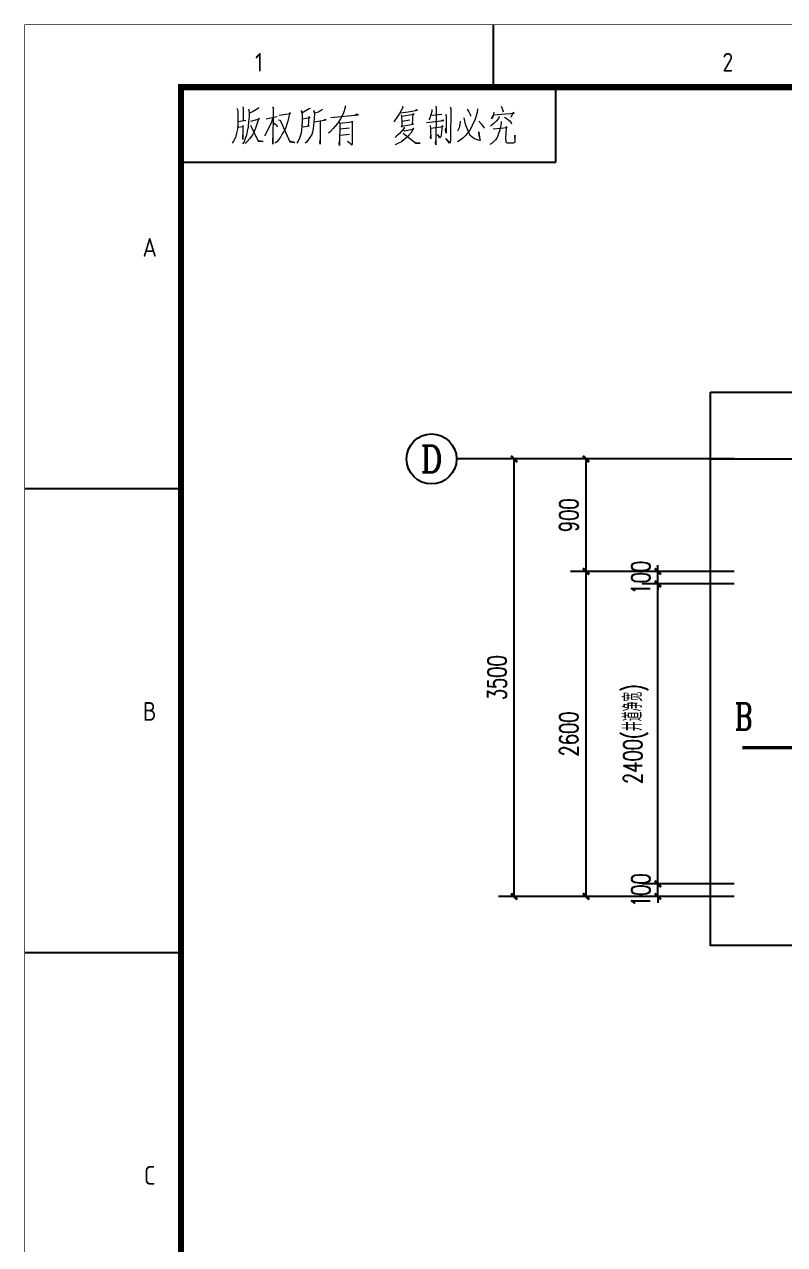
# Model space of a CAD drawing. Extents: x -59142 to 322364, y -122476 to 91021.
# Drawn here: x 140394 to 146476, y -47656 to -37894 of the extents above; entities that cross this region are included whole.
import ezdxf
from ezdxf.enums import TextEntityAlignment as Align

# ---------------------------------------------------------------- set-up
doc = ezdxf.new("R2010")
doc.units = 0
doc.header["$LTSCALE"] = 1000
doc.header["$MEASUREMENT"] = 0
doc.linetypes.add('DOTE', pattern=[2.42, 2, -0.2, 0.02, -0.2])
for name, color, linetype in [('AXIS', 3, 'Continuous'), ('AXIS_TEXT', 7, 'Continuous'), ('DIM_SYMB', 3, 'Continuous'), ('DOTE', 1, 'DOTE'), ('PUB_DIM', 3, 'Continuous'), ('PUB_TEXT', 7, 'Continuous'), ('TEXT', 62, 'Continuous')]:
    doc.layers.add(name, color=color, linetype=linetype)
doc.styles.add('_TCH_AXIS', font='COMPLEX', dxfattribs={"bigfont": 'GBCBIG'})
doc.styles.add('_TCH_DIM_T3', font='SIMPLEX', dxfattribs={"width": 0.705882, "bigfont": 'GBCBIG'})
doc.styles.add('_TCH_LABEL', font='COMPLEX', dxfattribs={"bigfont": 'GBCBIG'})
doc.styles.add('COMPLEX', font='COMPLEX')
doc.styles.get("Standard").update_dxf_attribs({"font": 'gbenor.shx', "bigfont": 'gbcbig.shx'})
doc.styles.add('TK', font='GEDITXT.SHX', dxfattribs={"width": 0.85, "height": 3.5, "bigfont": 'DXT.SHX'})
doc.dimstyles.new('_TCH_ARCH&&50', dxfattribs={"dimtxt": 148.75, "dimasz": 50, "dimexe": 125, "dimexo": 150, "dimgap": 63.125, "dimtad": 1, "dimdec": 0, "dimzin": 0, "dimdsep": 46, "dimtxsty": '_TCH_DIM_T3', "dimblk": 'ARCHTICK', "dimcen": 0.09, "dimazin": 2, "dimtfac": 1, "dimtdec": 0, "dimtix": 1, "dimtmove": 2, "dimatfit": 3, "dimfxl": 1, "dimtolj": 1, "dimtzin": 0, "dimarcsym": 0})

# ---------------------------------------------------------------- blocks, each defined once
blk = doc.blocks.new('GEDI_WK_A11')
at = {"color": 3}
for p, q in [((75, 584), (75, 594)), ((85, 572), (85, 584)), ((25, 572), (85, 572)), ((25, 519.75), (0, 519.75)), ((25, 445.5), (0, 445.5))]:
    blk.add_line(p, q, dxfattribs=at)
for points, const_width in [([(0, 0), (1050, 0), (1050, 594), (0, 594)], 0.1), ([(25, 10), (1040, 10), (1040, 584), (25, 584)], 1)]:
    blk.add_lwpolyline(points, close=True, dxfattribs=dict(at, const_width=const_width))
for s, p in [('1', (37.5, 588)), ('2', (112.5, 588))]:
    blk.add_text(s, height=3, dxfattribs=at).set_placement(p, align=Align.MIDDLE)
for s, p in [('A', (20, 556.88)), ('B', (20, 482.62)), ('C', (20, 408.38))]:
    blk.add_text(s, height=3, dxfattribs=at).set_placement(p, align=Align.CENTER)
blk = doc.blocks.new('GEDI_Copyright_2012')
at = {"color": 7, "lineweight": 0}
for points in [[(8.99, -3.43), (9.11, -3.83), (9.11, -5.03), (9.11, -5.93), (9.03, -6.73), (8.9, -7.33), (8.73, -8.03), (8.48, -8.53), (8.22, -8.93)], [(10.81, -3.53), (10.9, -4.03), (10.9, -4.68), (10.81, -5.53), (10.73, -6.33), (10.6, -7.03), (10.47, -7.68), (10.3, -8.23), (10.09, -8.72), (9.84, -9.08)], [(9.88, -3.13), (9.96, -3.43), (9.96, -5.33)], [(12.43, -3.23), (12.34, -3.38), (11.53, -3.88), (10.98, -4.13)], [(14.64, -3.13), (14.81, -3.38), (14.76, -3.33), (14.72, -9.13), (14.68, -8.72), (14.72, -8.13)], [(20.67, -3.38), (20.5, -3.48), (19.35, -4.13), (19.27, -3.73), (19.4, -4.13), (19.4, -5.43), (19.35, -6.23), (19.31, -6.78), (19.22, -7.33), (19.1, -7.83), (18.93, -8.33), (18.72, -8.68), (18.54, -8.98)], [(22.67, -3.58), (21.99, -3.98), (21.35, -4.13), (21.26, -3.73), (21.35, -4.33), (21.31, -4.93), (21.26, -5.58), (21.22, -6.13), (21.13, -6.63), (21.05, -7.18), (20.92, -7.58), (20.71, -7.88), (20.5, -8.23), (20.28, -8.53), (20.07, -8.78), (19.86, -8.98)], [(26.28, -2.98), (26.28, -3.23), (26.02, -4.08), (25.76, -4.68), (25.51, -5.08), (25.04, -5.83), (24.36, -6.63), (23.9, -7.13), (23.6, -7.38)], [(35.45, -3.03), (35.49, -3.23), (34.98, -4.18), (34.52, -4.83), (34.26, -5.23), (34.05, -5.53)], [(35.11, -4.08), (36.34, -3.93), (37.87, -3.68), (37.75, -3.63), (37.49, -3.73)], [(40.12, -3.58), (40.16, -3.88), (39.83, -4.93), (39.66, -5.23)], [(40.8, -3.03), (40.84, -3.28), (40.8, -9.23), (40.72, -8.88), (40.8, -8.53)], [(43.1, -3.13), (43.18, -3.43), (43.14, -8.23), (43.14, -8.53), (43.1, -8.78), (43.05, -8.88), (42.97, -8.98), (42.37, -8.23), (43.05, -8.88)], [(47.43, -3.48), (47.39, -4.03), (47.17, -4.73), (47, -5.28), (46.71, -5.88), (46.45, -6.48), (46.2, -6.88), (45.86, -7.38), (45.47, -7.78), (45.09, -8.13), (44.67, -8.48), (44.24, -8.72)], [(45.82, -3.53), (46.07, -3.93), (46.24, -4.28), (46.32, -4.48), (46.32, -4.63)], [(51.21, -3.03), (51.47, -3.58), (51.55, -3.93)], [(9.16, -5.48), (10.39, -5.28)], [(11.2, -5.43), (12.56, -5.08), (12.47, -4.93), (12.26, -5.58), (12, -6.38), (11.75, -6.98), (11.45, -7.63), (11.03, -8.23), (10.6, -8.68), (10.26, -9.03)], [(14.72, -4.88), (14.42, -5.73), (14.08, -6.43), (13.74, -7.13), (13.45, -7.63), (13.36, -7.78)], [(13.62, -5.08), (15.4, -4.68)], [(14.72, -5.63), (15.27, -6.03), (15.4, -6.33)], [(15.7, -4.48), (17.52, -4.18), (17.44, -4.03), (17.27, -4.68), (17.1, -5.43), (16.93, -5.93), (16.76, -6.43), (16.55, -6.93), (16.21, -7.48), (15.91, -7.98), (15.61, -8.43), (15.32, -8.72), (15.02, -8.98)], [(15.61, -5.23), (15.87, -5.28), (17.44, -8.72), (18.2, -8.83), (17.44, -8.63), (17.14, -8.08)], [(19.48, -6.38), (19.56, -6.33), (20.54, -6.18), (20.41, -6.23), (20.54, -4.68), (20.63, -4.88), (19.44, -5.13)], [(21.31, -5.53), (23.22, -5.23), (23.09, -5.18), (22.88, -5.28)], [(22.28, -5.43), (22.28, -9.13), (22.24, -8.88), (22.28, -8.48)], [(23.98, -4.83), (28.4, -4.43), (28.14, -4.33)], [(25.34, -5.53), (25.43, -5.73), (25.38, -9.03), (25.38, -9.33), (25.34, -9.03), (25.38, -8.68)], [(25.43, -5.73), (27.38, -5.53), (27.38, -5.43), (27.47, -5.53), (27.38, -5.58), (27.38, -9.08), (27.34, -9.28), (26.66, -8.63), (27.34, -9.18)], [(28.14, -4.33), (27.8, -4.48)], [(35.24, -4.43), (35.28, -4.73), (35.32, -5.58), (35.32, -6.38), (35.28, -6.23), (37.19, -5.93), (37.07, -5.93), (37.15, -4.23), (37.28, -4.38), (35.28, -4.68)], [(36.64, -5.28), (35.36, -5.48)], [(39.27, -5.63), (42.08, -5.33), (42.03, -5.33), (41.87, -5.28), (41.65, -5.38)], [(40.12, -4.48), (41.74, -4.33)], [(42.33, -4.33), (42.42, -4.58), (42.42, -7.33), (42.33, -6.83), (42.37, -6.53)], [(44.67, -5.43), (44.63, -5.93), (44.5, -6.48), (44.37, -6.83), (44.24, -7.03)], [(45.26, -4.88), (45.43, -5.63), (45.56, -6.18), (45.77, -6.68), (45.99, -7.23), (46.24, -7.63), (46.58, -7.93), (47.05, -8.28), (47.51, -8.43), (47.81, -8.48), (47.94, -8.48), (47.73, -7.78), (47.64, -7.13), (47.81, -8.48)], [(47.64, -5.43), (48.07, -5.93), (48.36, -6.28), (48.49, -6.58)], [(51.21, -5.48), (51.21, -5.83), (51.08, -6.58), (50.95, -7.03), (50.83, -7.43), (50.7, -7.78), (50.53, -8.13), (50.32, -8.43), (50.06, -8.68), (49.77, -8.93), (49.43, -9.18)], [(50.91, -4.68), (50.83, -4.98), (50.44, -5.43), (50.06, -5.83), (49.81, -6.03), (49.55, -6.23)], [(50.06, -3.98), (50.02, -4.33), (49.94, -4.58), (49.85, -4.83), (49.77, -4.98), (49.68, -5.03), (50.02, -4.43), (53.29, -4.13), (53.16, -4.03), (52.78, -4.83)], [(51.76, -4.78), (52.27, -5.13), (52.65, -5.43), (52.83, -5.68), (52.91, -5.88)], [(9.11, -6.38), (10.01, -6.28), (9.92, -6.13), (9.92, -8.38), (9.88, -8.08), (9.88, -7.68)], [(11.15, -6.08), (12.34, -8.63), (13.15, -8.68), (12.38, -8.58), (12.17, -8.28)], [(26.96, -6.58), (25.47, -6.73)], [(25.47, -7.68), (26.96, -7.53)], [(35.71, -6.38), (35.71, -6.53), (34.98, -7.43), (34.56, -7.78), (34.26, -8.03)], [(35.62, -6.88), (35.75, -6.98), (37.28, -6.68), (37.23, -6.53), (36.77, -7.33), (36.47, -7.68), (36.17, -7.98), (35.71, -8.38), (35.28, -8.72), (34.81, -8.98), (34.26, -9.23)], [(35.54, -7.38), (35.62, -7.43), (37.57, -8.98), (38.3, -8.93), (37.57, -8.93), (37.32, -8.78)], [(39.87, -6.13), (39.95, -6.68), (39.95, -6.78), (40, -8.28), (39.95, -7.98), (40, -7.73)], [(40, -6.58), (41.95, -6.28), (41.82, -6.13), (41.74, -6.53), (41.69, -7.18), (41.61, -7.63), (41.57, -7.93), (41.44, -8.08), (41.06, -7.58), (41.48, -8.03)], [(49.98, -6.68), (52.19, -6.43), (52.06, -6.28), (52.02, -6.58), (51.93, -8.18), (51.97, -8.63), (52.06, -8.78), (52.19, -8.88), (52.4, -8.88), (52.61, -8.88), (53.21, -8.88), (53.42, -8.78), (53.46, -8.72), (53.42, -7.68), (53.42, -8.78)]]:
    blk.add_lwpolyline(points, dxfattribs=at)
blk = doc.blocks.new('A$C024A6866')
for name, p in [('GEDI_WK_A11', (0, 0)), ('GEDI_Copyright_2012', (25, 584))]:
    blk.add_blockref(name, p)
at = {"style": 'TK', "width": 0.85}
for tag, height, p in [('PROJECTNAME', 4.75, (985, 44)), ('PHASE', 4, (1027, 44)), ('DRAWINGNAME', 4.75, (995, 31))]:
    blk.add_attdef(tag, text='', height=height, dxfattribs=at).set_placement(p, align=Align.MIDDLE_CENTER)
for tag, p, height in [('APPROVE', (872, 32.75), 3.5), ('DESIGN', (917, 32.75), 3.5), ('REVIEW1', (872, 25.75), 3.5), ('DRAW', (917, 25.75), 3.5), ('REVIEW2', (872, 18.75), 3.5), ('PROPORTION', (917, 18.75), 3.5), ('DRAWINGNUMBER', (967, 18.5), 4), ('CHECK', (872, 11.75), 3.5), ('DATE', (917, 11.75), 3.5), ('VERSION', (1033, 11.75), 3.5)]:
    blk.add_attdef(tag, p, '', height=height, dxfattribs=at)
blk = doc.blocks.new('sgdsg')
at = {"xscale": 50, "yscale": 50, "zscale": 50}
blk.add_blockref('A$C024A6866', (-52500, 0), dxfattribs=at)
blk = doc.blocks.new('_ArchTick')
at = {"color": 0, "linetype": 'ByBlock', "const_width": 0.4}
blk.add_lwpolyline([(-0.5, -0.5), (0.5, 0.5)], dxfattribs=at)
blk = doc.blocks.new('*D691')
at = {"layer": 'Defpoints', "color": 0, "transparency": 16777216}
for p in [(145462.5, -42270.4), (146221.5, -42270.4), (146221.5, -42370.4)]:
    blk.add_point(p, dxfattribs=at)
at = {"layer": 'PUB_DIM', "color": 0, "lineweight": -2, "transparency": 16777216}
for p, q in [((146071.5, -42270.4), (145337.5, -42270.4)), ((145462.5, -42270.4), (145462.5, -42220.4)), ((145462.5, -42370.4), (145462.5, -42270.4)), ((146071.5, -42370.4), (145337.5, -42370.4)), ((145462.5, -42370.4), (145462.5, -42420.4))]:
    blk.add_line(p, q, dxfattribs=at)
at = {"layer": 'PUB_DIM', "color": 0, "lineweight": -2, "transparency": 16777216, "xscale": 50, "yscale": 50, "zscale": 50}
for p, rotation in [((145462.5, -42270.4), 270), ((145462.5, -42370.4), 90)]:
    blk.add_blockref('_ArchTick', p, dxfattribs=dict(at, rotation=rotation))
at = {"layer": 'PUB_DIM', "color": 0, "transparency": 16777216, "insert": (145325, -42320.4), "char_height": 148.75, "attachment_point": 5, "rotation": 90, "style": '_TCH_DIM_T3'}
blk.add_mtext('\\A1;100', dxfattribs=at)
blk = doc.blocks.new('*D692')
at = {"layer": 'Defpoints', "color": 0, "transparency": 16777216}
for p in [(145462.5, -42370.4), (146221.5, -42370.4), (146221.5, -44770.4)]:
    blk.add_point(p, dxfattribs=at)
at = {"layer": 'PUB_DIM', "color": 0, "lineweight": -2, "transparency": 16777216}
for p, q in [((146071.5, -42370.4), (145337.5, -42370.4)), ((145462.5, -44770.4), (145462.5, -42370.4)), ((146071.5, -44770.4), (145337.5, -44770.4))]:
    blk.add_line(p, q, dxfattribs=at)
at = {"layer": 'PUB_DIM', "color": 0, "lineweight": -2, "transparency": 16777216, "xscale": 50, "yscale": 50, "zscale": 50}
for p, rotation in [((145462.5, -42370.4), 90), ((145462.5, -44770.4), 270)]:
    blk.add_blockref('_ArchTick', p, dxfattribs=dict(at, rotation=rotation))
at = {"layer": 'PUB_DIM', "color": 0, "transparency": 16777216, "insert": (145286, -43570.4), "char_height": 148.75, "attachment_point": 5, "rotation": 90, "style": '_TCH_DIM_T3'}
blk.add_mtext('\\A1;2400(井道净宽)', dxfattribs=at)
blk = doc.blocks.new('*D693')
at = {"layer": 'Defpoints', "color": 0, "transparency": 16777216}
for p in [(145462.5, -44770.4), (146221.5, -44770.4), (146221.5, -44870.4)]:
    blk.add_point(p, dxfattribs=at)
at = {"layer": 'PUB_DIM', "color": 0, "lineweight": -2, "transparency": 16777216}
for p, q in [((146071.5, -44770.4), (145337.5, -44770.4)), ((145462.5, -44770.4), (145462.5, -44720.4)), ((145462.5, -44870.4), (145462.5, -44770.4)), ((146071.5, -44870.4), (145337.5, -44870.4)), ((145462.5, -44870.4), (145462.5, -44920.4))]:
    blk.add_line(p, q, dxfattribs=at)
at = {"layer": 'PUB_DIM', "color": 0, "lineweight": -2, "transparency": 16777216, "xscale": 50, "yscale": 50, "zscale": 50}
for p, rotation in [((145462.5, -44770.4), 270), ((145462.5, -44870.4), 90)]:
    blk.add_blockref('_ArchTick', p, dxfattribs=dict(at, rotation=rotation))
at = {"layer": 'PUB_DIM', "color": 0, "transparency": 16777216, "insert": (145325, -44820.4), "char_height": 148.75, "attachment_point": 5, "rotation": 90, "style": '_TCH_DIM_T3'}
blk.add_mtext('\\A1;100', dxfattribs=at)
blk = doc.blocks.new('*D711')
at = {"layer": 'Defpoints', "color": 0, "transparency": 16777216}
for p in [(144312.5, -41370.4), (145286.7, -41370.4), (145286.7, -44870.4)]:
    blk.add_point(p, dxfattribs=at)
at = {"layer": 'PUB_DIM', "color": 0, "lineweight": -2, "transparency": 16777216}
for p, q in [((145136.7, -41370.4), (144187.5, -41370.4)), ((144312.5, -44870.4), (144312.5, -41370.4)), ((145136.7, -44870.4), (144187.5, -44870.4))]:
    blk.add_line(p, q, dxfattribs=at)
at = {"layer": 'PUB_DIM', "color": 0, "lineweight": -2, "transparency": 16777216, "xscale": 50, "yscale": 50, "zscale": 50}
for p, rotation in [((144312.5, -41370.4), 90), ((144312.5, -44870.4), 270)]:
    blk.add_blockref('_ArchTick', p, dxfattribs=dict(at, rotation=rotation))
at = {"layer": 'PUB_DIM', "color": 0, "transparency": 16777216, "insert": (144175, -43120.4), "char_height": 148.75, "attachment_point": 5, "rotation": 90, "style": '_TCH_DIM_T3'}
blk.add_mtext('\\A1;3500', dxfattribs=at)
blk = doc.blocks.new('*D712')
at = {"layer": 'Defpoints', "color": 0, "transparency": 16777216}
for p in [(144887.5, -41370.4), (146221.5, -41370.4), (146221.5, -42270.4)]:
    blk.add_point(p, dxfattribs=at)
at = {"layer": 'PUB_DIM', "color": 0, "lineweight": -2, "transparency": 16777216}
for p, q in [((146071.5, -41370.4), (144762.5, -41370.4)), ((144887.5, -42270.4), (144887.5, -41370.4)), ((146071.5, -42270.4), (144762.5, -42270.4))]:
    blk.add_line(p, q, dxfattribs=at)
at = {"layer": 'PUB_DIM', "color": 0, "lineweight": -2, "transparency": 16777216, "xscale": 50, "yscale": 50, "zscale": 50}
for p, rotation in [((144887.5, -41370.4), 90), ((144887.5, -42270.4), 270)]:
    blk.add_blockref('_ArchTick', p, dxfattribs=dict(at, rotation=rotation))
at = {"layer": 'PUB_DIM', "color": 0, "transparency": 16777216, "insert": (144750, -41820.4), "char_height": 148.75, "attachment_point": 5, "rotation": 90, "style": '_TCH_DIM_T3'}
blk.add_mtext('\\A1;900', dxfattribs=at)
blk = doc.blocks.new('*D713')
at = {"layer": 'Defpoints', "color": 0, "transparency": 16777216}
for p in [(144887.5, -42270.4), (146221.5, -42270.4), (146221.5, -44870.4)]:
    blk.add_point(p, dxfattribs=at)
at = {"layer": 'PUB_DIM', "color": 0, "lineweight": -2, "transparency": 16777216}
for p, q in [((146071.5, -42270.4), (144762.5, -42270.4)), ((144887.5, -44870.4), (144887.5, -42270.4)), ((146071.5, -44870.4), (144762.5, -44870.4))]:
    blk.add_line(p, q, dxfattribs=at)
at = {"layer": 'PUB_DIM', "color": 0, "lineweight": -2, "transparency": 16777216, "xscale": 50, "yscale": 50, "zscale": 50}
for p, rotation in [((144887.5, -42270.4), 90), ((144887.5, -44870.4), 270)]:
    blk.add_blockref('_ArchTick', p, dxfattribs=dict(at, rotation=rotation))
at = {"layer": 'PUB_DIM', "color": 0, "transparency": 16777216, "insert": (144750, -43570.4), "char_height": 148.75, "attachment_point": 5, "rotation": 90, "style": '_TCH_DIM_T3'}
blk.add_mtext('\\A1;2600', dxfattribs=at)
blk = doc.blocks.new('_AXISO')
blk.add_circle((0, 0), 0.5)
at = {"layer": 'AXIS_TEXT', "style": 'COMPLEX', "width": 1.041667}
blk.add_attdef('A', text='', height=0.56, dxfattribs=at).set_placement((-0.25, -0.28), (0.25, -0.28), align=Align.FIT)

msp = doc.modelspace()

# ---------------------------------------------------------------- linework, layer by layer
at = {"layer": 'AXIS'}
msp.add_line((145711.7, -41370.4), (143851.5, -41370.4), dxfattribs=at)
at = {"layer": 'DIM_SYMB', "const_width": 25}
msp.add_lwpolyline([(146137.5, -43680.5), (146637.5, -43680.5)], dxfattribs=at)
at = {"layer": 'DOTE'}
msp.add_line((145883, -41370.4), (160396, -41370.4), dxfattribs=at)
at = {"layer": 'TEXT'}
msp.add_lwpolyline([(145883, -40836), (160396, -40836), (160396, -45264), (145883, -45264)], close=True, dxfattribs=at)

# ---------------------------------------------------------------- block references
msp.add_blockref('sgdsg', (192896.5, -67596))
at = {"layer": 'AXIS'}
ref = msp.add_blockref('_AXISO', (143651.5, -41370.4), dxfattribs=dict(at, xscale=400, yscale=400, zscale=400))
ref.add_attrib('A', 'D', dxfattribs={"layer": 'AXIS_TEXT', "height": 217.6, "style": '_TCH_AXIS'}).set_placement((143563.4, -41479.2), (143739.6, -41479.2), align=Align.FIT)

# ---------------------------------------------------------------- texts
at = {"layer": 'PUB_TEXT', "style": '_TCH_LABEL', "width": 0.705882}
msp.add_text('B', height=212.5, dxfattribs=at).set_placement((146076.8, -43536.8))

# ---------------------------------------------------------------- dimensions: what is measured, and where the dimension line sits
at = {"layer": 'PUB_DIM'}
for p1, p2, distance, picture, middle in [((145286.7, -44870.4), (145286.7, -41370.4), 974.2, '*D711', (144175, -43120.4)), ((146221.5, -42270.4), (146221.5, -41370.4), 1334, '*D712', (144750, -41820.4)), ((146221.5, -42370.4), (146221.5, -42270.4), 759, '*D691', (145325, -42320.4)), ((146221.5, -44870.4), (146221.5, -42270.4), 1334, '*D713', (144750, -43570.4)), ((146221.5, -44870.4), (146221.5, -44770.4), 759, '*D693', (145325, -44820.4))]:
    dim = msp.add_aligned_dim(p1=p1, p2=p2, distance=distance, dimstyle='_TCH_ARCH&&50', dxfattribs=at)
    dim.commit()
    dim.dimension.update_dxf_attribs({"geometry": picture, "text_midpoint": middle})
dim = msp.add_aligned_dim(p1=(146221.5, -44770.4), p2=(146221.5, -42370.4), distance=759, text='2400(井道净宽)', dimstyle='_TCH_ARCH&&50', dxfattribs=at)
dim.commit()
dim.dimension.update_dxf_attribs({"geometry": '*D692', "text_midpoint": (145286, -43570.4)})

doc.saveas('drawing.dxf')
